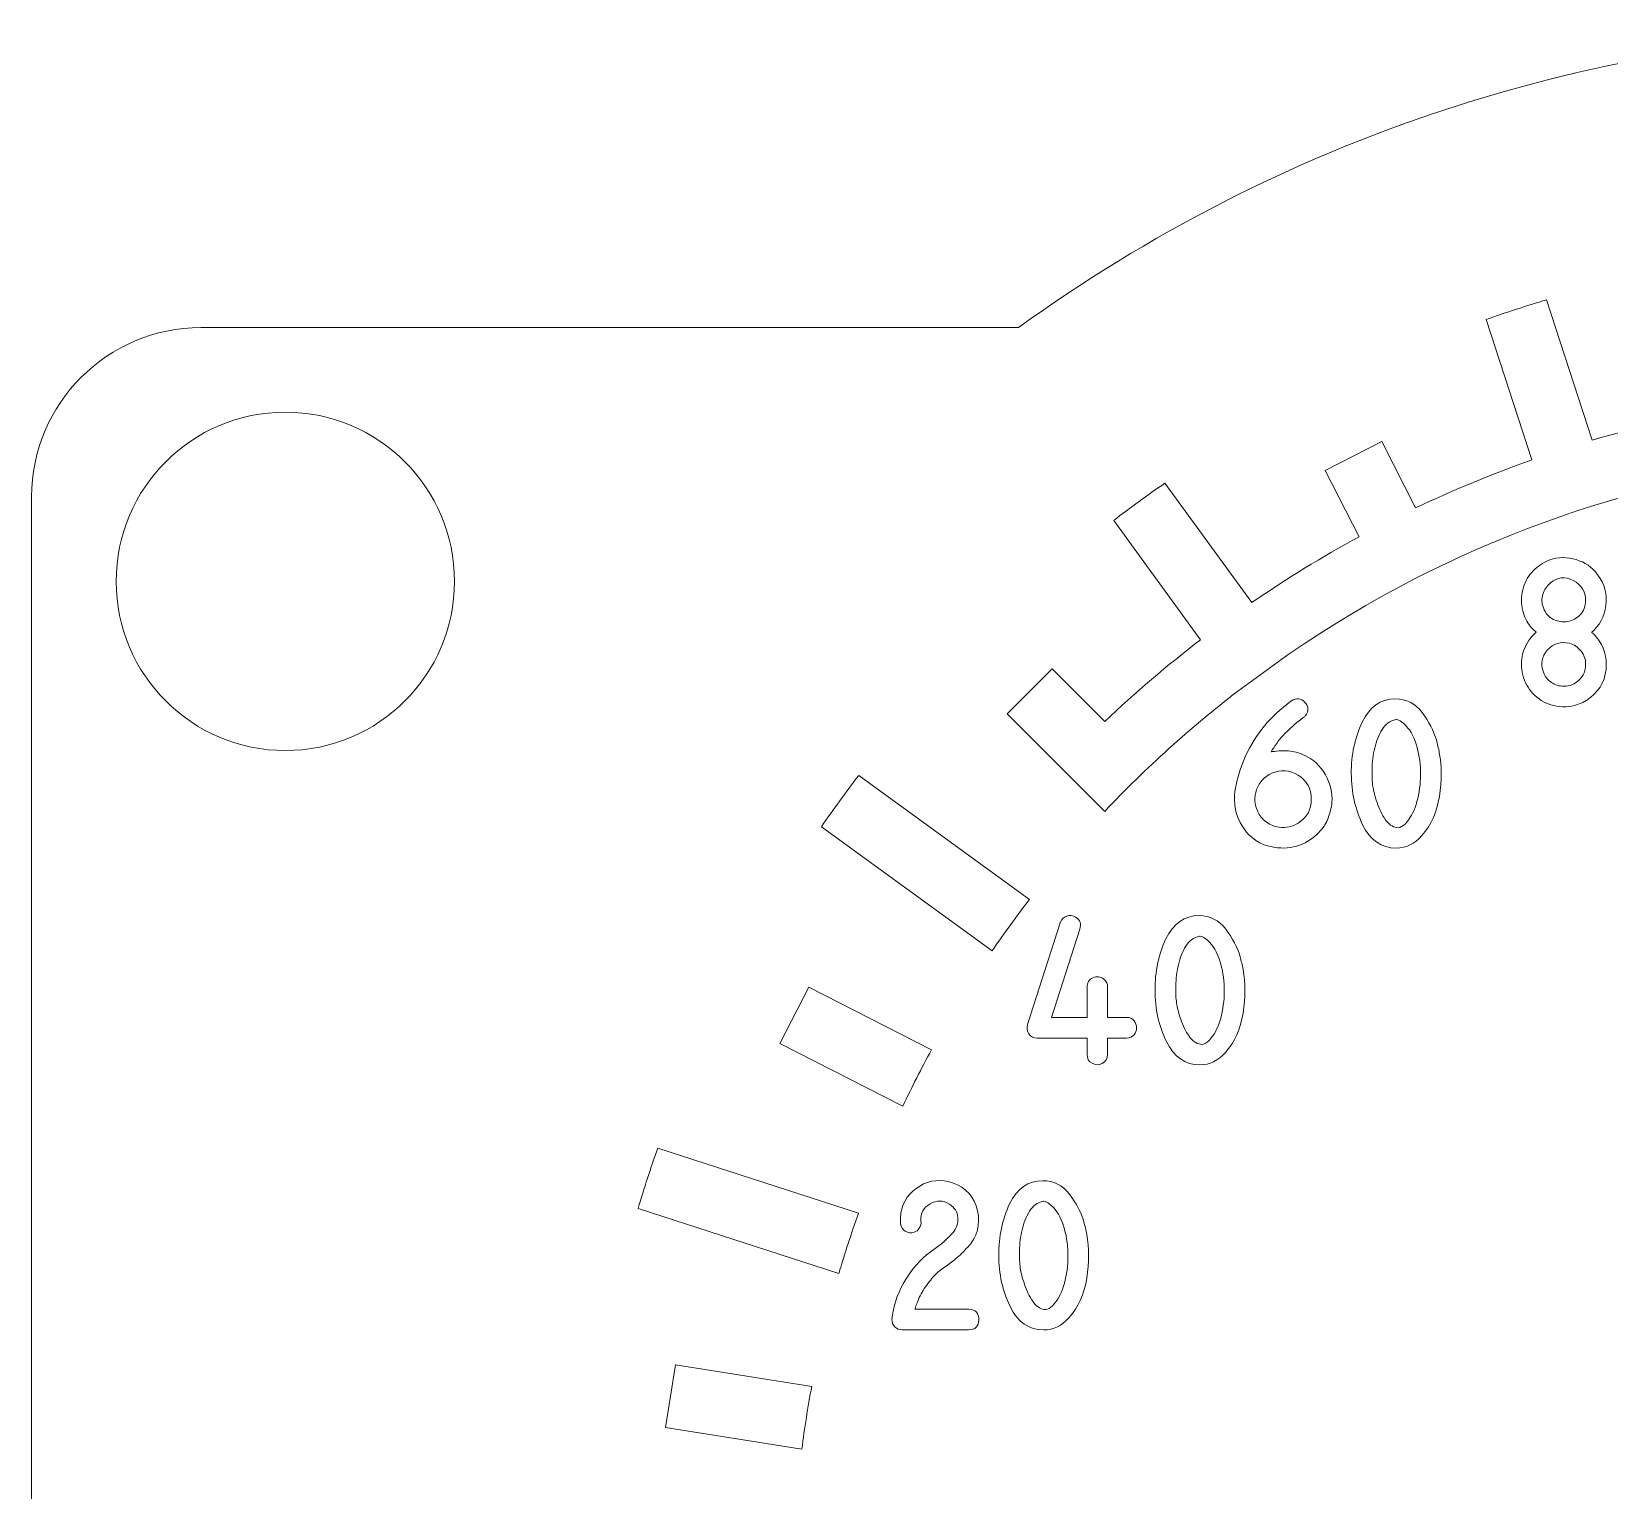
# Model space of a CAD drawing. Header units: millimetres. Extents: x 22.6 to 67.6, y -45.6 to -8.6.
# Drawn here: x 22.61 to 41.27, y -25.83 to -8.58 of the extents above; entities that cross this region are included whole.
import ezdxf

# ---------------------------------------------------------------- set-up
doc = ezdxf.new("R2010")
doc.units = ezdxf.units.MM
doc.header["$MEASUREMENT"] = 0
doc.layers.add('CUT', color=7, linetype='Continuous')
doc.layers.add('Engrave', color=7, linetype='Continuous')

msp = doc.modelspace()

# ---------------------------------------------------------------- linework, layer by layer
at = {"layer": 'CUT', "color": 250, "lineweight": 9}
msp.add_ellipse((25.6087, -15.0833), major_axis=(0, 2.0002), ratio=1, dxfattribs=at)
msp.add_open_spline([(55.9392, -12.0831), (55.9392, -12.0831), (65.6086, -12.0831), (65.6086, -12.0831), (65.6086, -12.0831), (66.7085, -12.0831), (67.6085, -12.9831), (67.6085, -14.0831), (67.6085, -14.0831), (67.6085, -14.0831), (67.6085, -40.0831), (67.6085, -40.0831), (67.6085, -40.0831), (67.6085, -41.1831), (66.7085, -42.0831), (65.6086, -42.0831), (65.6086, -42.0831), (65.6086, -42.0831), (55.9392, -42.0831), (55.9392, -42.0831), (55.9392, -42.0831), (52.8947, -44.2852), (49.1533, -45.5831), (45.1086, -45.5831), (45.1086, -45.5831), (41.0639, -45.5831), (37.3225, -44.2852), (34.278, -42.0831), (34.278, -42.0831), (34.278, -42.0831), (24.6085, -42.0831), (24.6085, -42.0831), (24.6085, -42.0831), (23.5086, -42.0831), (22.6085, -41.1831), (22.6085, -40.0831), (22.6085, -40.0831), (22.6085, -40.0831), (22.6085, -14.0831), (22.6085, -14.0831), (22.6085, -14.0831), (22.6085, -12.9831), (23.5086, -12.0831), (24.6085, -12.0831), (24.6085, -12.0831), (24.6085, -12.0831), (34.278, -12.0831), (34.278, -12.0831), (34.278, -12.0831), (37.3225, -9.881), (41.0639, -8.5831), (45.1086, -8.5831), (45.1086, -8.5831), (49.1533, -8.5831), (52.8947, -9.881), (55.9392, -12.0831)], degree=3, knots=[0, 0, 0, 0, 0.0666667, 0.0666667, 0.0666667, 0.0666667, 0.1333333, 0.1333333, 0.1333333, 0.1333333, 0.2, 0.2, 0.2, 0.2, 0.2666667, 0.2666667, 0.2666667, 0.2666667, 0.3333333, 0.3333333, 0.3333333, 0.3333333, 0.4, 0.4, 0.4, 0.4, 0.4666667, 0.4666667, 0.4666667, 0.4666667, 0.5333333, 0.5333333, 0.5333333, 0.5333333, 0.6, 0.6, 0.6, 0.6, 0.6666667, 0.6666667, 0.6666667, 0.6666667, 0.7333333, 0.7333333, 0.7333333, 0.7333333, 0.8, 0.8, 0.8, 0.8, 0.8666667, 0.8666667, 0.8666667, 0.8666667, 1, 1, 1, 1], dxfattribs=at)
at = {"layer": 'Engrave', "color": 240, "lineweight": 9}
for points, knots in [([(60.87, -24.3303), (60.827, -24.084), (60.7782, -23.8387), (60.7237, -23.5947), (60.7237, -23.5947), (60.7237, -23.5947), (59.0119, -23.9352), (59.0119, -23.9352), (59.0119, -23.9352), (58.861, -23.2687), (58.6625, -22.6141), (58.4177, -21.9762), (58.4177, -21.9762), (58.4177, -21.9762), (60.0302, -21.3083), (60.0302, -21.3083), (60.0302, -21.3083), (59.9399, -21.0751), (59.8442, -20.8441), (59.7431, -20.6154), (59.7431, -20.6154), (59.7431, -20.6154), (58.1307, -21.2833), (58.1307, -21.2833), (58.1307, -21.2833), (57.4715, -19.8034), (56.5653, -18.447), (55.4503, -17.2718), (55.4503, -17.2718), (55.4503, -17.2718), (56.6844, -16.0376), (56.6844, -16.0376), (56.6844, -16.0376), (56.5118, -15.8567), (56.335, -15.6799), (56.1541, -15.5073), (56.1541, -15.5073), (56.1541, -15.5073), (54.9199, -16.7414), (54.9199, -16.7414), (54.9199, -16.7414), (53.7446, -15.6264), (52.3884, -14.7201), (50.9084, -14.061), (50.9084, -14.061), (50.9084, -14.061), (51.5763, -12.4486), (51.5763, -12.4486), (51.5763, -12.4486), (51.3476, -12.3475), (51.1166, -12.2518), (50.8834, -12.1615), (50.8834, -12.1615), (50.8834, -12.1615), (50.2155, -13.774), (50.2155, -13.774), (50.2155, -13.774), (48.703, -13.1937), (47.1031, -12.8754), (45.4836, -12.8328), (45.4836, -12.8328), (45.4836, -12.8328), (45.4836, -11.0875), (45.4836, -11.0875), (45.4836, -11.0875), (45.2337, -11.0816), (44.9836, -11.0816), (44.7336, -11.0875), (44.7336, -11.0875), (44.7336, -11.0875), (44.7336, -12.8328), (44.7336, -12.8328), (44.7336, -12.8328), (44.2373, -12.8458), (43.742, -12.8848), (43.2498, -12.9496), (43.2498, -12.9496), (43.2498, -12.9496), (43.1121, -12.0805), (43.1121, -12.0805), (43.1121, -12.0805), (43.1121, -12.0805), (42.3714, -12.1978), (42.3714, -12.1978), (42.3714, -12.1978), (42.3714, -12.1978), (42.509, -13.0669), (42.509, -13.0669), (42.509, -13.0669), (42.0208, -13.1574), (41.5378, -13.2734), (41.0617, -13.4144), (41.0617, -13.4144), (41.0617, -13.4144), (40.5224, -11.7545), (40.5224, -11.7545), (40.5224, -11.7545), (40.2828, -11.8261), (40.045, -11.9034), (39.8091, -11.9862), (39.8091, -11.9862), (39.8091, -11.9862), (40.3484, -13.6461), (40.3484, -13.6461), (40.3484, -13.6461), (39.8804, -13.8119), (39.4214, -14.002), (38.9733, -14.2157), (38.9733, -14.2157), (38.9733, -14.2157), (38.5738, -13.4317), (38.5738, -13.4317), (38.5738, -13.4317), (38.5738, -13.4317), (37.9055, -13.7722), (37.9055, -13.7722), (37.9055, -13.7722), (37.9055, -13.7722), (38.305, -14.5562), (38.305, -14.5562), (38.305, -14.5562), (37.8687, -14.7932), (37.4451, -15.0528), (37.0359, -15.3339), (37.0359, -15.3339), (37.0359, -15.3339), (36.01, -13.9219), (36.01, -13.9219), (36.01, -13.9219), (35.8044, -14.0641), (35.6021, -14.2111), (35.4033, -14.3628), (35.4033, -14.3628), (35.4033, -14.3628), (36.4292, -15.7748), (36.4292, -15.7748), (36.4292, -15.7748), (36.0353, -16.0771), (35.6575, -16.3997), (35.2973, -16.7414), (35.2973, -16.7414), (35.2973, -16.7414), (34.6751, -16.1192), (34.6751, -16.1192), (34.6751, -16.1192), (34.6751, -16.1192), (34.1448, -16.6496), (34.1448, -16.6496), (34.1448, -16.6496), (34.1448, -16.6496), (35.2975, -17.8023), (35.2975, -17.8023), (35.2975, -17.8023), (35.7837, -17.2883), (36.3096, -16.8133), (36.8702, -16.3818), (36.8702, -16.3818), (36.8702, -16.3818), (37.4769, -15.9409), (37.4769, -15.9409), (37.4769, -15.9409), (41.268, -13.3356), (46.1253, -12.8414), (50.3634, -14.6297), (50.3634, -14.6297), (54.6016, -16.418), (57.6436, -20.2835), (58.4224, -24.8171), (58.4224, -24.8171), (58.4224, -24.8171), (60.87, -24.3303), (60.87, -24.3303)], [0, 0, 0, 0, 0.0227273, 0.0227273, 0.0227273, 0.0227273, 0.0454545, 0.0454545, 0.0454545, 0.0454545, 0.0681818, 0.0681818, 0.0681818, 0.0681818, 0.0909091, 0.0909091, 0.0909091, 0.0909091, 0.1136364, 0.1136364, 0.1136364, 0.1136364, 0.1363636, 0.1363636, 0.1363636, 0.1363636, 0.1590909, 0.1590909, 0.1590909, 0.1590909, 0.1818182, 0.1818182, 0.1818182, 0.1818182, 0.2045455, 0.2045455, 0.2045455, 0.2045455, 0.2272727, 0.2272727, 0.2272727, 0.2272727, 0.25, 0.25, 0.25, 0.25, 0.2727273, 0.2727273, 0.2727273, 0.2727273, 0.2954545, 0.2954545, 0.2954545, 0.2954545, 0.3181818, 0.3181818, 0.3181818, 0.3181818, 0.3409091, 0.3409091, 0.3409091, 0.3409091, 0.3636364, 0.3636364, 0.3636364, 0.3636364, 0.3863636, 0.3863636, 0.3863636, 0.3863636, 0.4090909, 0.4090909, 0.4090909, 0.4090909, 0.4318182, 0.4318182, 0.4318182, 0.4318182, 0.4545455, 0.4545455, 0.4545455, 0.4545455, 0.4772727, 0.4772727, 0.4772727, 0.4772727, 0.5, 0.5, 0.5, 0.5, 0.5227273, 0.5227273, 0.5227273, 0.5227273, 0.5454545, 0.5454545, 0.5454545, 0.5454545, 0.5681818, 0.5681818, 0.5681818, 0.5681818, 0.5909091, 0.5909091, 0.5909091, 0.5909091, 0.6136364, 0.6136364, 0.6136364, 0.6136364, 0.6363636, 0.6363636, 0.6363636, 0.6363636, 0.6590909, 0.6590909, 0.6590909, 0.6590909, 0.6818182, 0.6818182, 0.6818182, 0.6818182, 0.7045455, 0.7045455, 0.7045455, 0.7045455, 0.7272727, 0.7272727, 0.7272727, 0.7272727, 0.75, 0.75, 0.75, 0.75, 0.7727273, 0.7727273, 0.7727273, 0.7727273, 0.7954545, 0.7954545, 0.7954545, 0.7954545, 0.8181818, 0.8181818, 0.8181818, 0.8181818, 0.8409091, 0.8409091, 0.8409091, 0.8409091, 0.8636364, 0.8636364, 0.8636364, 0.8636364, 0.8863636, 0.8863636, 0.8863636, 0.8863636, 0.9090909, 0.9090909, 0.9090909, 0.9090909, 0.9318182, 0.9318182, 0.9318182, 0.9318182, 0.9545455, 0.9545455, 0.9545455, 0.9545455, 1, 1, 1, 1]), ([(41.0795, -15.6626), (41.0698, -15.6723), (41.0627, -15.6788), (41.058, -15.6814), (41.058, -15.6814), (41.0533, -15.6844), (41.0577, -15.6908), (41.071, -15.7014), (41.071, -15.7014), (41.0721, -15.7029), (41.0733, -15.7044), (41.0748, -15.7055), (41.0748, -15.7055), (41.0763, -15.7067), (41.0777, -15.7079), (41.0795, -15.7091), (41.0795, -15.7091), (41.1783, -15.8078), (41.2277, -15.9275), (41.2277, -16.0683), (41.2277, -16.0683), (41.2277, -16.2279), (41.165, -16.3576), (41.0398, -16.4575), (41.0398, -16.4575), (40.9969, -16.4919), (40.946, -16.5199), (40.8875, -16.541), (40.8875, -16.541), (40.799, -16.5722), (40.7041, -16.5757), (40.6024, -16.5522), (40.6024, -16.5522), (40.5192, -16.5316), (40.4463, -16.4919), (40.3836, -16.4328), (40.3836, -16.4328), (40.321, -16.374), (40.2763, -16.3038), (40.2493, -16.2224), (40.2493, -16.2224), (40.2096, -16.0983), (40.2161, -15.9778), (40.2681, -15.8608), (40.2681, -15.8608), (40.2752, -15.8458), (40.2799, -15.8355), (40.2828, -15.8296), (40.2828, -15.8296), (40.304, -15.7905), (40.3275, -15.7573), (40.3528, -15.7296), (40.3528, -15.7296), (40.3595, -15.7223), (40.3669, -15.7149), (40.3745, -15.7079), (40.3745, -15.7079), (40.3825, -15.7005), (40.3901, -15.6932), (40.3983, -15.6858), (40.3983, -15.6858), (40.3869, -15.675), (40.3757, -15.6641), (40.3651, -15.6535), (40.3651, -15.6535), (40.3545, -15.6429), (40.344, -15.6312), (40.3337, -15.6185), (40.3337, -15.6185), (40.2878, -15.5618), (40.2569, -15.5), (40.2416, -15.4336), (40.2416, -15.4336), (40.2208, -15.3475), (40.2202, -15.2634), (40.2399, -15.1819), (40.2399, -15.1819), (40.2581, -15.1061), (40.2928, -15.0391), (40.3437, -14.9806), (40.3437, -14.9806), (40.3945, -14.9218), (40.4551, -14.8765), (40.5256, -14.8445), (40.5256, -14.8445), (40.6224, -14.8006), (40.7244, -14.7909), (40.832, -14.8153), (40.832, -14.8153), (40.9396, -14.8397), (41.0283, -14.8915), (41.0986, -14.97), (41.0986, -14.97), (41.1874, -15.0699), (41.2303, -15.1866), (41.2268, -15.3201), (41.2268, -15.3201), (41.2233, -15.4536), (41.1742, -15.5679), (41.0795, -15.6626)], [0, 0, 0, 0, 0.0384615, 0.0384615, 0.0384615, 0.0384615, 0.0769231, 0.0769231, 0.0769231, 0.0769231, 0.1153846, 0.1153846, 0.1153846, 0.1153846, 0.1538462, 0.1538462, 0.1538462, 0.1538462, 0.1923077, 0.1923077, 0.1923077, 0.1923077, 0.2307692, 0.2307692, 0.2307692, 0.2307692, 0.2692308, 0.2692308, 0.2692308, 0.2692308, 0.3076923, 0.3076923, 0.3076923, 0.3076923, 0.3461538, 0.3461538, 0.3461538, 0.3461538, 0.3846154, 0.3846154, 0.3846154, 0.3846154, 0.4230769, 0.4230769, 0.4230769, 0.4230769, 0.4615385, 0.4615385, 0.4615385, 0.4615385, 0.5, 0.5, 0.5, 0.5, 0.5384615, 0.5384615, 0.5384615, 0.5384615, 0.5769231, 0.5769231, 0.5769231, 0.5769231, 0.6153846, 0.6153846, 0.6153846, 0.6153846, 0.6538462, 0.6538462, 0.6538462, 0.6538462, 0.6923077, 0.6923077, 0.6923077, 0.6923077, 0.7307692, 0.7307692, 0.7307692, 0.7307692, 0.7692308, 0.7692308, 0.7692308, 0.7692308, 0.8076923, 0.8076923, 0.8076923, 0.8076923, 0.8461538, 0.8461538, 0.8461538, 0.8461538, 0.8846154, 0.8846154, 0.8846154, 0.8846154, 0.9230769, 0.9230769, 0.9230769, 0.9230769, 1, 1, 1, 1]), ([(40.984, -15.306), (40.984, -15.2025), (40.9349, -15.1255), (40.8367, -15.0743), (40.8367, -15.0743), (40.7385, -15.0232), (40.6488, -15.032), (40.568, -15.1011), (40.568, -15.1011), (40.5248, -15.1384), (40.4948, -15.1828), (40.478, -15.2346), (40.478, -15.2346), (40.461, -15.2863), (40.463, -15.3395), (40.4836, -15.3948), (40.4836, -15.3948), (40.5083, -15.4618), (40.5483, -15.5083), (40.6038, -15.5341), (40.6038, -15.5341), (40.6591, -15.56), (40.715, -15.5679), (40.7711, -15.5579), (40.7711, -15.5579), (40.8276, -15.548), (40.8769, -15.5212), (40.9199, -15.4783), (40.9199, -15.4783), (40.9625, -15.4351), (40.984, -15.3777), (40.984, -15.306)], [0, 0, 0, 0, 0.1111111, 0.1111111, 0.1111111, 0.1111111, 0.2222222, 0.2222222, 0.2222222, 0.2222222, 0.3333333, 0.3333333, 0.3333333, 0.3333333, 0.4444444, 0.4444444, 0.4444444, 0.4444444, 0.5555556, 0.5555556, 0.5555556, 0.5555556, 0.6666667, 0.6666667, 0.6666667, 0.6666667, 0.7777778, 0.7777778, 0.7777778, 0.7777778, 1, 1, 1, 1]), ([(40.984, -16.0657), (40.984, -16.0077), (40.966, -15.9551), (40.9302, -15.9081), (40.9302, -15.9081), (40.8943, -15.861), (40.8478, -15.8302), (40.7911, -15.8158), (40.7911, -15.8158), (40.6876, -15.7899), (40.6018, -15.8164), (40.533, -15.8946), (40.533, -15.8946), (40.4645, -15.9731), (40.4483, -16.061), (40.4845, -16.1586), (40.4845, -16.1586), (40.5027, -16.2079), (40.5342, -16.2479), (40.5788, -16.2779), (40.5788, -16.2779), (40.6232, -16.3082), (40.672, -16.3232), (40.7255, -16.3232), (40.7255, -16.3232), (40.7967, -16.3232), (40.8575, -16.2982), (40.9081, -16.2482), (40.9081, -16.2482), (40.9587, -16.1982), (40.984, -16.1374), (40.984, -16.0657)], [0, 0, 0, 0, 0.1111111, 0.1111111, 0.1111111, 0.1111111, 0.2222222, 0.2222222, 0.2222222, 0.2222222, 0.3333333, 0.3333333, 0.3333333, 0.3333333, 0.4444444, 0.4444444, 0.4444444, 0.4444444, 0.5555556, 0.5555556, 0.5555556, 0.5555556, 0.6666667, 0.6666667, 0.6666667, 0.6666667, 0.7777778, 0.7777778, 0.7777778, 0.7777778, 1, 1, 1, 1]), ([(36.8377, -17.5626), (36.8377, -17.5626), (36.8395, -17.5523), (36.8395, -17.5523), (36.8395, -17.5523), (36.8472, -17.5132), (36.8548, -17.4744), (36.8633, -17.4359), (36.8633, -17.4359), (36.8716, -17.3977), (36.8824, -17.3595), (36.8957, -17.3215), (36.8957, -17.3215), (36.9139, -17.2633), (36.9351, -17.2086), (36.9595, -17.1569), (36.9595, -17.1569), (37.0224, -17.017), (37.0979, -16.895), (37.1858, -16.7912), (37.1858, -16.7912), (37.2737, -16.6877), (37.3772, -16.591), (37.4969, -16.5016), (37.4969, -16.5016), (37.4969, -16.5016), (37.5054, -16.4954), (37.5054, -16.4954), (37.5054, -16.4954), (37.5639, -16.4563), (37.6168, -16.4625), (37.6638, -16.5137), (37.6638, -16.5137), (37.7109, -16.5648), (37.7129, -16.6174), (37.6697, -16.6721), (37.6697, -16.6721), (37.6624, -16.6812), (37.6541, -16.6886), (37.645, -16.6945), (37.645, -16.6945), (37.5777, -16.745), (37.5142, -16.7991), (37.4542, -16.8573), (37.4542, -16.8573), (37.394, -16.9153), (37.341, -16.9796), (37.2952, -17.0502), (37.2952, -17.0502), (37.2861, -17.0652), (37.2787, -17.0761), (37.2737, -17.0828), (37.2737, -17.0828), (37.2737, -17.0828), (37.2693, -17.0908), (37.2693, -17.0908), (37.2693, -17.0908), (37.2693, -17.0908), (37.2643, -17.0993), (37.2643, -17.0993), (37.2643, -17.0993), (37.2643, -17.0993), (37.2702, -17.0975), (37.2702, -17.0975), (37.2702, -17.0975), (37.2702, -17.0975), (37.2764, -17.0966), (37.2764, -17.0966), (37.2764, -17.0966), (37.3505, -17.0863), (37.4157, -17.0834), (37.4722, -17.0875), (37.4722, -17.0875), (37.5286, -17.0919), (37.5924, -17.1099), (37.663, -17.1413), (37.663, -17.1413), (37.7647, -17.1881), (37.8458, -17.2642), (37.9064, -17.37), (37.9064, -17.37), (37.9669, -17.4762), (37.9928, -17.5841), (37.9843, -17.6943), (37.9843, -17.6943), (37.9825, -17.7117), (37.9816, -17.7199), (37.9816, -17.7193), (37.9816, -17.7193), (37.9719, -17.7769), (37.9572, -17.8319), (37.9381, -17.8848), (37.9381, -17.8848), (37.919, -17.9374), (37.8896, -17.9859), (37.8499, -18.0303), (37.8499, -18.0303), (37.7, -18.1961), (37.516, -18.2617), (37.2978, -18.2267), (37.2978, -18.2267), (37.1358, -18.1997), (37.013, -18.1191), (36.9286, -17.9851), (36.9286, -17.9851), (36.8445, -17.851), (36.8142, -17.7102), (36.8377, -17.5626)], [0, 0, 0, 0, 0.0357143, 0.0357143, 0.0357143, 0.0357143, 0.0714286, 0.0714286, 0.0714286, 0.0714286, 0.1071429, 0.1071429, 0.1071429, 0.1071429, 0.1428571, 0.1428571, 0.1428571, 0.1428571, 0.1785714, 0.1785714, 0.1785714, 0.1785714, 0.2142857, 0.2142857, 0.2142857, 0.2142857, 0.25, 0.25, 0.25, 0.25, 0.2857143, 0.2857143, 0.2857143, 0.2857143, 0.3214286, 0.3214286, 0.3214286, 0.3214286, 0.3571429, 0.3571429, 0.3571429, 0.3571429, 0.3928571, 0.3928571, 0.3928571, 0.3928571, 0.4285714, 0.4285714, 0.4285714, 0.4285714, 0.4642857, 0.4642857, 0.4642857, 0.4642857, 0.5, 0.5, 0.5, 0.5, 0.5357143, 0.5357143, 0.5357143, 0.5357143, 0.5714286, 0.5714286, 0.5714286, 0.5714286, 0.6071429, 0.6071429, 0.6071429, 0.6071429, 0.6428571, 0.6428571, 0.6428571, 0.6428571, 0.6785714, 0.6785714, 0.6785714, 0.6785714, 0.7142857, 0.7142857, 0.7142857, 0.7142857, 0.75, 0.75, 0.75, 0.75, 0.7857143, 0.7857143, 0.7857143, 0.7857143, 0.8214286, 0.8214286, 0.8214286, 0.8214286, 0.8571429, 0.8571429, 0.8571429, 0.8571429, 0.8928571, 0.8928571, 0.8928571, 0.8928571, 0.9285714, 0.9285714, 0.9285714, 0.9285714, 1, 1, 1, 1]), ([(38.7342, -16.4731), (38.863, -16.4731), (38.9679, -16.5266), (39.0497, -16.6333), (39.0497, -16.6333), (39.1311, -16.74), (39.1875, -16.8485), (39.2193, -16.9588), (39.2193, -16.9588), (39.2325, -17.007), (39.244, -17.0575), (39.2537, -17.1105), (39.2537, -17.1105), (39.2831, -17.2671), (39.2831, -17.4388), (39.254, -17.6255), (39.254, -17.6255), (39.2252, -17.8122), (39.1564, -17.9668), (39.0479, -18.0897), (39.0479, -18.0897), (38.9606, -18.1879), (38.8595, -18.237), (38.7448, -18.237), (38.7448, -18.237), (38.5684, -18.237), (38.4358, -18.145), (38.3473, -17.9612), (38.3473, -17.9612), (38.2586, -17.7775), (38.2136, -17.5755), (38.213, -17.355), (38.213, -17.355), (38.2121, -17.1346), (38.255, -16.9323), (38.3415, -16.7486), (38.3415, -16.7486), (38.4282, -16.5648), (38.5593, -16.4731), (38.7342, -16.4731)], [0, 0, 0, 0, 0.0909091, 0.0909091, 0.0909091, 0.0909091, 0.1818182, 0.1818182, 0.1818182, 0.1818182, 0.2727273, 0.2727273, 0.2727273, 0.2727273, 0.3636364, 0.3636364, 0.3636364, 0.3636364, 0.4545455, 0.4545455, 0.4545455, 0.4545455, 0.5454545, 0.5454545, 0.5454545, 0.5454545, 0.6363636, 0.6363636, 0.6363636, 0.6363636, 0.7272727, 0.7272727, 0.7272727, 0.7272727, 0.8181818, 0.8181818, 0.8181818, 0.8181818, 1, 1, 1, 1]), ([(38.7404, -16.7168), (38.6722, -16.7306), (38.6178, -16.7697), (38.5781, -16.8341), (38.5781, -16.8341), (38.5381, -16.8982), (38.5087, -16.9714), (38.4896, -17.0537), (38.4896, -17.0537), (38.4708, -17.1357), (38.4605, -17.2186), (38.4588, -17.3024), (38.4588, -17.3024), (38.457, -17.3862), (38.4602, -17.4544), (38.4682, -17.5067), (38.4682, -17.5067), (38.4752, -17.5561), (38.4914, -17.6196), (38.5173, -17.6975), (38.5173, -17.6975), (38.5431, -17.7752), (38.5758, -17.8422), (38.6152, -17.898), (38.6152, -17.898), (38.6543, -17.9542), (38.6992, -17.9862), (38.7498, -17.9945), (38.7498, -17.9945), (38.8004, -18.003), (38.8542, -17.9621), (38.9109, -17.8728), (38.9109, -17.8728), (38.9541, -17.8037), (38.9862, -17.7161), (39.0073, -17.6099), (39.0073, -17.6099), (39.0285, -17.5038), (39.0361, -17.3953), (39.0297, -17.2845), (39.0297, -17.2845), (39.0235, -17.1737), (39.0023, -17.069), (38.9665, -16.9708), (38.9665, -16.9708), (38.9306, -16.8726), (38.8777, -16.7971), (38.8074, -16.7436), (38.8074, -16.7436), (38.7863, -16.7286), (38.7663, -16.7198), (38.7472, -16.7168), (38.7472, -16.7168), (38.7466, -16.7168), (38.746, -16.7168), (38.7451, -16.7168), (38.7451, -16.7168), (38.7442, -16.7168), (38.7427, -16.7168), (38.7404, -16.7168)], [0, 0, 0, 0, 0.0625, 0.0625, 0.0625, 0.0625, 0.125, 0.125, 0.125, 0.125, 0.1875, 0.1875, 0.1875, 0.1875, 0.25, 0.25, 0.25, 0.25, 0.3125, 0.3125, 0.3125, 0.3125, 0.375, 0.375, 0.375, 0.375, 0.4375, 0.4375, 0.4375, 0.4375, 0.5, 0.5, 0.5, 0.5, 0.5625, 0.5625, 0.5625, 0.5625, 0.625, 0.625, 0.625, 0.625, 0.6875, 0.6875, 0.6875, 0.6875, 0.75, 0.75, 0.75, 0.75, 0.8125, 0.8125, 0.8125, 0.8125, 0.875, 0.875, 0.875, 0.875, 1, 1, 1, 1]), ([(37.1091, -17.809), (37.127, -17.8536), (37.1608, -17.8936), (37.2102, -17.9292), (37.2102, -17.9292), (37.2599, -17.9645), (37.3087, -17.9848), (37.3563, -17.9898), (37.3563, -17.9898), (37.4431, -17.9989), (37.5198, -17.983), (37.5862, -17.9415), (37.5862, -17.9415), (37.6885, -17.8772), (37.7397, -17.7831), (37.74, -17.659), (37.74, -17.659), (37.7403, -17.535), (37.6891, -17.4409), (37.5862, -17.3765), (37.5862, -17.3765), (37.4848, -17.3139), (37.3804, -17.306), (37.2737, -17.3524), (37.2737, -17.3524), (37.1858, -17.3915), (37.1256, -17.4559), (37.0932, -17.5453), (37.0932, -17.5453), (37.0609, -17.6349), (37.0662, -17.7228), (37.1091, -17.809)], [0, 0, 0, 0, 0.1111111, 0.1111111, 0.1111111, 0.1111111, 0.2222222, 0.2222222, 0.2222222, 0.2222222, 0.3333333, 0.3333333, 0.3333333, 0.3333333, 0.4444444, 0.4444444, 0.4444444, 0.4444444, 0.5555556, 0.5555556, 0.5555556, 0.5555556, 0.6666667, 0.6666667, 0.6666667, 0.6666667, 0.7777778, 0.7777778, 0.7777778, 0.7777778, 1, 1, 1, 1]), ([(32.3883, -17.3777), (32.2367, -17.5765), (32.0897, -17.7788), (31.9475, -17.9845), (31.9475, -17.9845), (31.9475, -17.9845), (33.9665, -19.4513), (33.9665, -19.4513), (33.9665, -19.4513), (34.1078, -19.245), (34.2548, -19.0427), (34.4073, -18.8446), (34.4073, -18.8446), (34.4073, -18.8446), (32.3883, -17.3777), (32.3883, -17.3777)], [0, 0, 0, 0, 0.2, 0.2, 0.2, 0.2, 0.4, 0.4, 0.4, 0.4, 0.6, 0.6, 0.6, 0.6, 1, 1, 1, 1]), ([(34.4997, -20.483), (34.4583, -20.483), (34.4259, -20.4662), (34.4021, -20.433), (34.4021, -20.433), (34.3783, -20.3998), (34.3724, -20.3633), (34.3845, -20.3236), (34.3845, -20.3236), (34.3845, -20.3236), (34.7711, -19.1195), (34.7711, -19.1195), (34.7711, -19.1195), (34.7711, -19.1189), (34.7711, -19.118), (34.7714, -19.1168), (34.7714, -19.1168), (34.7716, -19.1157), (34.7722, -19.1145), (34.7728, -19.1136), (34.7728, -19.1136), (34.7872, -19.0768), (34.8122, -19.0527), (34.8478, -19.0413), (34.8478, -19.0413), (34.8834, -19.0295), (34.9183, -19.0339), (34.9527, -19.0539), (34.9527, -19.0539), (35.0062, -19.0874), (35.0227, -19.1342), (35.0027, -19.1944), (35.0027, -19.1944), (35.0027, -19.1944), (34.6667, -20.2393), (34.6667, -20.2393), (34.6667, -20.2393), (34.6667, -20.2393), (35.088, -20.2393), (35.088, -20.2393), (35.088, -20.2393), (35.088, -20.2393), (35.088, -19.8818), (35.088, -19.8818), (35.088, -19.8818), (35.088, -19.83), (35.1112, -19.7933), (35.1576, -19.7715), (35.1576, -19.7715), (35.2044, -19.7498), (35.2473, -19.7545), (35.287, -19.7862), (35.287, -19.7862), (35.3167, -19.8103), (35.3317, -19.8421), (35.3317, -19.8818), (35.3317, -19.8818), (35.3317, -19.8818), (35.3317, -20.2393), (35.3317, -20.2393), (35.3317, -20.2393), (35.3317, -20.2393), (35.5548, -20.2393), (35.5548, -20.2393), (35.5548, -20.2393), (35.5945, -20.2393), (35.6242, -20.2519), (35.6445, -20.2775), (35.6445, -20.2775), (35.6645, -20.3031), (35.6745, -20.331), (35.6745, -20.3616), (35.6745, -20.3616), (35.6745, -20.3918), (35.6645, -20.4198), (35.6445, -20.445), (35.6445, -20.445), (35.6242, -20.4703), (35.5945, -20.483), (35.5548, -20.483), (35.5548, -20.483), (35.5548, -20.483), (35.3317, -20.483), (35.3317, -20.483), (35.3317, -20.483), (35.3317, -20.4903), (35.3317, -20.5244), (35.3317, -20.5853), (35.3317, -20.5853), (35.3317, -20.6461), (35.3317, -20.677), (35.3317, -20.6776), (35.3317, -20.6776), (35.3317, -20.7276), (35.3105, -20.7631), (35.2679, -20.7843), (35.2679, -20.7843), (35.2267, -20.804), (35.1865, -20.8028), (35.1471, -20.7808), (35.1471, -20.7808), (35.1077, -20.759), (35.0883, -20.7246), (35.0889, -20.6776), (35.0889, -20.6776), (35.0889, -20.6735), (35.0886, -20.642), (35.0886, -20.5829), (35.0886, -20.5829), (35.0883, -20.5235), (35.088, -20.4903), (35.088, -20.483), (35.088, -20.483), (35.088, -20.483), (34.4997, -20.483), (34.4997, -20.483)], [0, 0, 0, 0, 0.0333333, 0.0333333, 0.0333333, 0.0333333, 0.0666667, 0.0666667, 0.0666667, 0.0666667, 0.1, 0.1, 0.1, 0.1, 0.1333333, 0.1333333, 0.1333333, 0.1333333, 0.1666667, 0.1666667, 0.1666667, 0.1666667, 0.2, 0.2, 0.2, 0.2, 0.2333333, 0.2333333, 0.2333333, 0.2333333, 0.2666667, 0.2666667, 0.2666667, 0.2666667, 0.3, 0.3, 0.3, 0.3, 0.3333333, 0.3333333, 0.3333333, 0.3333333, 0.3666667, 0.3666667, 0.3666667, 0.3666667, 0.4, 0.4, 0.4, 0.4, 0.4333333, 0.4333333, 0.4333333, 0.4333333, 0.4666667, 0.4666667, 0.4666667, 0.4666667, 0.5, 0.5, 0.5, 0.5, 0.5333333, 0.5333333, 0.5333333, 0.5333333, 0.5666667, 0.5666667, 0.5666667, 0.5666667, 0.6, 0.6, 0.6, 0.6, 0.6333333, 0.6333333, 0.6333333, 0.6333333, 0.6666667, 0.6666667, 0.6666667, 0.6666667, 0.7, 0.7, 0.7, 0.7, 0.7333333, 0.7333333, 0.7333333, 0.7333333, 0.7666667, 0.7666667, 0.7666667, 0.7666667, 0.8, 0.8, 0.8, 0.8, 0.8333333, 0.8333333, 0.8333333, 0.8333333, 0.8666667, 0.8666667, 0.8666667, 0.8666667, 0.9, 0.9, 0.9, 0.9, 0.9333333, 0.9333333, 0.9333333, 0.9333333, 1, 1, 1, 1]), ([(36.4132, -19.0351), (36.542, -19.0351), (36.6469, -19.0886), (36.7287, -19.1953), (36.7287, -19.1953), (36.8101, -19.302), (36.8665, -19.4105), (36.8983, -19.5208), (36.8983, -19.5208), (36.9115, -19.569), (36.923, -19.6195), (36.9327, -19.6725), (36.9327, -19.6725), (36.9621, -19.8291), (36.9621, -20.0008), (36.933, -20.1875), (36.933, -20.1875), (36.9042, -20.3742), (36.8354, -20.5288), (36.7269, -20.6517), (36.7269, -20.6517), (36.6396, -20.7499), (36.5385, -20.799), (36.4238, -20.799), (36.4238, -20.799), (36.2474, -20.799), (36.1148, -20.707), (36.0263, -20.5232), (36.0263, -20.5232), (35.9376, -20.3395), (35.8926, -20.1375), (35.892, -19.917), (35.892, -19.917), (35.8911, -19.6966), (35.934, -19.4943), (36.0205, -19.3106), (36.0205, -19.3106), (36.1072, -19.1268), (36.2383, -19.0351), (36.4132, -19.0351)], [0, 0, 0, 0, 0.0909091, 0.0909091, 0.0909091, 0.0909091, 0.1818182, 0.1818182, 0.1818182, 0.1818182, 0.2727273, 0.2727273, 0.2727273, 0.2727273, 0.3636364, 0.3636364, 0.3636364, 0.3636364, 0.4545455, 0.4545455, 0.4545455, 0.4545455, 0.5454545, 0.5454545, 0.5454545, 0.5454545, 0.6363636, 0.6363636, 0.6363636, 0.6363636, 0.7272727, 0.7272727, 0.7272727, 0.7272727, 0.8181818, 0.8181818, 0.8181818, 0.8181818, 1, 1, 1, 1]), ([(36.4194, -19.2788), (36.3512, -19.2926), (36.2968, -19.3317), (36.2571, -19.3961), (36.2571, -19.3961), (36.2171, -19.4602), (36.1877, -19.5334), (36.1686, -19.6157), (36.1686, -19.6157), (36.1498, -19.6977), (36.1395, -19.7806), (36.1378, -19.8644), (36.1378, -19.8644), (36.136, -19.9482), (36.1392, -20.0164), (36.1472, -20.0687), (36.1472, -20.0687), (36.1542, -20.1181), (36.1704, -20.1816), (36.1963, -20.2595), (36.1963, -20.2595), (36.2221, -20.3372), (36.2548, -20.4042), (36.2942, -20.46), (36.2942, -20.46), (36.3333, -20.5162), (36.3782, -20.5482), (36.4288, -20.5565), (36.4288, -20.5565), (36.4794, -20.565), (36.5332, -20.5241), (36.5899, -20.4348), (36.5899, -20.4348), (36.6331, -20.3657), (36.6652, -20.2781), (36.6863, -20.1719), (36.6863, -20.1719), (36.7075, -20.0658), (36.7151, -19.9573), (36.7087, -19.8465), (36.7087, -19.8465), (36.7025, -19.7357), (36.6813, -19.631), (36.6455, -19.5328), (36.6455, -19.5328), (36.6096, -19.4346), (36.5567, -19.3591), (36.4864, -19.3056), (36.4864, -19.3056), (36.4653, -19.2906), (36.4453, -19.2818), (36.4262, -19.2788), (36.4262, -19.2788), (36.4256, -19.2788), (36.425, -19.2788), (36.4241, -19.2788), (36.4241, -19.2788), (36.4232, -19.2788), (36.4217, -19.2788), (36.4194, -19.2788)], [0, 0, 0, 0, 0.0625, 0.0625, 0.0625, 0.0625, 0.125, 0.125, 0.125, 0.125, 0.1875, 0.1875, 0.1875, 0.1875, 0.25, 0.25, 0.25, 0.25, 0.3125, 0.3125, 0.3125, 0.3125, 0.375, 0.375, 0.375, 0.375, 0.4375, 0.4375, 0.4375, 0.4375, 0.5, 0.5, 0.5, 0.5, 0.5625, 0.5625, 0.5625, 0.5625, 0.625, 0.625, 0.625, 0.625, 0.6875, 0.6875, 0.6875, 0.6875, 0.75, 0.75, 0.75, 0.75, 0.8125, 0.8125, 0.8125, 0.8125, 0.875, 0.875, 0.875, 0.875, 1, 1, 1, 1]), ([(31.4573, -20.5482), (31.4573, -20.5482), (31.7978, -19.88), (31.7978, -19.88), (31.7978, -19.88), (31.7978, -19.88), (33.2503, -20.6201), (33.2503, -20.6201), (33.2503, -20.6201), (33.1306, -20.8396), (33.0171, -21.0625), (32.9098, -21.2883), (32.9098, -21.2883), (32.9098, -21.2883), (31.4573, -20.5482), (31.4573, -20.5482)], [0, 0, 0, 0, 0.2, 0.2, 0.2, 0.2, 0.4, 0.4, 0.4, 0.4, 0.6, 0.6, 0.6, 0.6, 1, 1, 1, 1]), ([(30.0118, -21.7835), (29.929, -22.0194), (29.8517, -22.2572), (29.78, -22.4968), (29.78, -22.4968), (29.78, -22.4968), (32.1535, -23.268), (32.1535, -23.268), (32.1535, -23.268), (32.2241, -23.0281), (32.3014, -22.7903), (32.3853, -22.5547), (32.3853, -22.5547), (32.3853, -22.5547), (30.0118, -21.7835), (30.0118, -21.7835)], [0, 0, 0, 0, 0.2, 0.2, 0.2, 0.2, 0.4, 0.4, 0.4, 0.4, 0.6, 0.6, 0.6, 0.6, 1, 1, 1, 1]), ([(32.9031, -23.9319), (32.8693, -23.9319), (32.8405, -23.9202), (32.8167, -23.8966), (32.8167, -23.8966), (32.7929, -23.8731), (32.7808, -23.844), (32.7808, -23.8096), (32.7808, -23.8096), (32.7808, -23.8084), (32.7837, -23.7902), (32.7899, -23.7549), (32.7899, -23.7549), (32.7958, -23.7197), (32.7993, -23.6994), (32.8005, -23.6941), (32.8005, -23.6941), (32.8299, -23.5536), (32.8869, -23.4198), (32.9716, -23.2928), (32.9716, -23.2928), (33.0563, -23.1661), (33.1586, -23.062), (33.2785, -22.9812), (33.2785, -22.9812), (33.3211, -22.9524), (33.3597, -22.9224), (33.3943, -22.8912), (33.3943, -22.8912), (33.4293, -22.8598), (33.4646, -22.8245), (33.5008, -22.7857), (33.5008, -22.7857), (33.5472, -22.7328), (33.5675, -22.6728), (33.5616, -22.6055), (33.5616, -22.6055), (33.5554, -22.5384), (33.5222, -22.4852), (33.4614, -22.4461), (33.4614, -22.4461), (33.3867, -22.3997), (33.3109, -22.3985), (33.2338, -22.4429), (33.2338, -22.4429), (33.1568, -22.487), (33.1201, -22.5531), (33.1236, -22.6407), (33.1236, -22.6407), (33.1236, -22.6425), (33.1239, -22.6446), (33.1242, -22.6463), (33.1242, -22.6463), (33.1242, -22.6484), (33.1245, -22.6504), (33.1245, -22.6522), (33.1245, -22.6522), (33.128, -22.6784), (33.1215, -22.7042), (33.1054, -22.7292), (33.1054, -22.7292), (33.0895, -22.7542), (33.0689, -22.7704), (33.0445, -22.7777), (33.0445, -22.7777), (33.0066, -22.7898), (32.9713, -22.7863), (32.939, -22.7666), (32.939, -22.7666), (32.9063, -22.7472), (32.8878, -22.7184), (32.8834, -22.6804), (32.8834, -22.6804), (32.8816, -22.6754), (32.8813, -22.654), (32.8828, -22.6166), (32.8828, -22.6166), (32.8843, -22.5793), (32.8858, -22.5575), (32.8875, -22.5514), (32.8875, -22.5514), (32.9134, -22.41), (32.9878, -22.3035), (33.1104, -22.2321), (33.1104, -22.2321), (33.2329, -22.1607), (33.3623, -22.1483), (33.4981, -22.1948), (33.4981, -22.1948), (33.6595, -22.2509), (33.758, -22.3609), (33.7936, -22.5246), (33.7936, -22.5246), (33.8291, -22.6884), (33.7909, -22.8312), (33.6783, -22.9535), (33.6783, -22.9535), (33.6554, -22.9782), (33.6322, -23.0023), (33.609, -23.0262), (33.609, -23.0262), (33.5857, -23.0503), (33.5607, -23.0729), (33.5346, -23.0947), (33.5346, -23.0947), (33.4931, -23.1293), (33.4496, -23.1611), (33.404, -23.1905), (33.404, -23.1905), (33.3582, -23.2196), (33.3173, -23.254), (33.2812, -23.2937), (33.2812, -23.2937), (33.24, -23.3395), (33.2009, -23.3901), (33.1644, -23.4454), (33.1644, -23.4454), (33.128, -23.5004), (33.0992, -23.5571), (33.078, -23.615), (33.078, -23.615), (33.0763, -23.6185), (33.0718, -23.6312), (33.0645, -23.6529), (33.0645, -23.6529), (33.0574, -23.6747), (33.0539, -23.6864), (33.0539, -23.6882), (33.0539, -23.6882), (33.0539, -23.6882), (33.693, -23.6882), (33.693, -23.6882), (33.693, -23.6882), (33.7721, -23.6935), (33.8106, -23.7352), (33.8083, -23.814), (33.8083, -23.814), (33.8059, -23.8925), (33.7662, -23.9319), (33.6886, -23.9319), (33.6886, -23.9319), (33.6886, -23.9319), (32.9031, -23.9319), (32.9031, -23.9319)], [0, 0, 0, 0, 0.027027, 0.027027, 0.027027, 0.027027, 0.0540541, 0.0540541, 0.0540541, 0.0540541, 0.0810811, 0.0810811, 0.0810811, 0.0810811, 0.1081081, 0.1081081, 0.1081081, 0.1081081, 0.1351351, 0.1351351, 0.1351351, 0.1351351, 0.1621622, 0.1621622, 0.1621622, 0.1621622, 0.1891892, 0.1891892, 0.1891892, 0.1891892, 0.2162162, 0.2162162, 0.2162162, 0.2162162, 0.2432432, 0.2432432, 0.2432432, 0.2432432, 0.2702703, 0.2702703, 0.2702703, 0.2702703, 0.2972973, 0.2972973, 0.2972973, 0.2972973, 0.3243243, 0.3243243, 0.3243243, 0.3243243, 0.3513514, 0.3513514, 0.3513514, 0.3513514, 0.3783784, 0.3783784, 0.3783784, 0.3783784, 0.4054054, 0.4054054, 0.4054054, 0.4054054, 0.4324324, 0.4324324, 0.4324324, 0.4324324, 0.4594595, 0.4594595, 0.4594595, 0.4594595, 0.4864865, 0.4864865, 0.4864865, 0.4864865, 0.5135135, 0.5135135, 0.5135135, 0.5135135, 0.5405405, 0.5405405, 0.5405405, 0.5405405, 0.5675676, 0.5675676, 0.5675676, 0.5675676, 0.5945946, 0.5945946, 0.5945946, 0.5945946, 0.6216216, 0.6216216, 0.6216216, 0.6216216, 0.6486486, 0.6486486, 0.6486486, 0.6486486, 0.6756757, 0.6756757, 0.6756757, 0.6756757, 0.7027027, 0.7027027, 0.7027027, 0.7027027, 0.7297297, 0.7297297, 0.7297297, 0.7297297, 0.7567568, 0.7567568, 0.7567568, 0.7567568, 0.7837838, 0.7837838, 0.7837838, 0.7837838, 0.8108108, 0.8108108, 0.8108108, 0.8108108, 0.8378378, 0.8378378, 0.8378378, 0.8378378, 0.8648649, 0.8648649, 0.8648649, 0.8648649, 0.8918919, 0.8918919, 0.8918919, 0.8918919, 0.9189189, 0.9189189, 0.9189189, 0.9189189, 0.9459459, 0.9459459, 0.9459459, 0.9459459, 1, 1, 1, 1]), ([(34.5653, -22.1689), (34.6941, -22.1689), (34.799, -22.2224), (34.8808, -22.3291), (34.8808, -22.3291), (34.9622, -22.4358), (35.0186, -22.5443), (35.0504, -22.6546), (35.0504, -22.6546), (35.0636, -22.7028), (35.0751, -22.7533), (35.0848, -22.8063), (35.0848, -22.8063), (35.1142, -22.9629), (35.1142, -23.1346), (35.0851, -23.3213), (35.0851, -23.3213), (35.0563, -23.508), (34.9875, -23.6626), (34.879, -23.7855), (34.879, -23.7855), (34.7917, -23.8837), (34.6906, -23.9328), (34.5759, -23.9328), (34.5759, -23.9328), (34.3995, -23.9328), (34.2669, -23.8408), (34.1784, -23.657), (34.1784, -23.657), (34.0897, -23.4733), (34.0447, -23.2713), (34.0441, -23.0508), (34.0441, -23.0508), (34.0432, -22.8304), (34.0861, -22.6281), (34.1726, -22.4444), (34.1726, -22.4444), (34.2593, -22.2606), (34.3904, -22.1689), (34.5653, -22.1689)], [0, 0, 0, 0, 0.0909091, 0.0909091, 0.0909091, 0.0909091, 0.1818182, 0.1818182, 0.1818182, 0.1818182, 0.2727273, 0.2727273, 0.2727273, 0.2727273, 0.3636364, 0.3636364, 0.3636364, 0.3636364, 0.4545455, 0.4545455, 0.4545455, 0.4545455, 0.5454545, 0.5454545, 0.5454545, 0.5454545, 0.6363636, 0.6363636, 0.6363636, 0.6363636, 0.7272727, 0.7272727, 0.7272727, 0.7272727, 0.8181818, 0.8181818, 0.8181818, 0.8181818, 1, 1, 1, 1]), ([(34.5715, -22.4126), (34.5033, -22.4264), (34.4489, -22.4655), (34.4092, -22.5299), (34.4092, -22.5299), (34.3692, -22.594), (34.3398, -22.6672), (34.3207, -22.7495), (34.3207, -22.7495), (34.3019, -22.8315), (34.2916, -22.9144), (34.2899, -22.9982), (34.2899, -22.9982), (34.2881, -23.082), (34.2913, -23.1502), (34.2993, -23.2025), (34.2993, -23.2025), (34.3063, -23.2519), (34.3225, -23.3154), (34.3484, -23.3933), (34.3484, -23.3933), (34.3742, -23.471), (34.4069, -23.538), (34.4463, -23.5938), (34.4463, -23.5938), (34.4854, -23.65), (34.5303, -23.682), (34.5809, -23.6903), (34.5809, -23.6903), (34.6315, -23.6988), (34.6853, -23.6579), (34.742, -23.5686), (34.742, -23.5686), (34.7852, -23.4995), (34.8173, -23.4119), (34.8384, -23.3057), (34.8384, -23.3057), (34.8596, -23.1996), (34.8672, -23.0911), (34.8608, -22.9803), (34.8608, -22.9803), (34.8546, -22.8695), (34.8334, -22.7648), (34.7976, -22.6666), (34.7976, -22.6666), (34.7617, -22.5684), (34.7088, -22.4929), (34.6385, -22.4394), (34.6385, -22.4394), (34.6174, -22.4244), (34.5974, -22.4156), (34.5783, -22.4126), (34.5783, -22.4126), (34.5777, -22.4126), (34.5771, -22.4126), (34.5762, -22.4126), (34.5762, -22.4126), (34.5753, -22.4126), (34.5738, -22.4126), (34.5715, -22.4126)], [0, 0, 0, 0, 0.0625, 0.0625, 0.0625, 0.0625, 0.125, 0.125, 0.125, 0.125, 0.1875, 0.1875, 0.1875, 0.1875, 0.25, 0.25, 0.25, 0.25, 0.3125, 0.3125, 0.3125, 0.3125, 0.375, 0.375, 0.375, 0.375, 0.4375, 0.4375, 0.4375, 0.4375, 0.5, 0.5, 0.5, 0.5, 0.5625, 0.5625, 0.5625, 0.5625, 0.625, 0.625, 0.625, 0.625, 0.6875, 0.6875, 0.6875, 0.6875, 0.75, 0.75, 0.75, 0.75, 0.8125, 0.8125, 0.8125, 0.8125, 0.875, 0.875, 0.875, 0.875, 1, 1, 1, 1]), ([(31.7162, -25.3416), (31.7162, -25.3416), (30.106, -25.0866), (30.106, -25.0866), (30.106, -25.0866), (30.106, -25.0866), (30.2234, -24.3458), (30.2234, -24.3458), (30.2234, -24.3458), (30.2234, -24.3458), (31.8335, -24.6008), (31.8335, -24.6008), (31.8335, -24.6008), (31.7875, -24.8466), (31.7484, -25.0936), (31.7162, -25.3416)], [0, 0, 0, 0, 0.2, 0.2, 0.2, 0.2, 0.4, 0.4, 0.4, 0.4, 0.6, 0.6, 0.6, 0.6, 1, 1, 1, 1])]:
    msp.add_open_spline(points, degree=3, knots=knots, dxfattribs=at)

doc.saveas('drawing.dxf')
